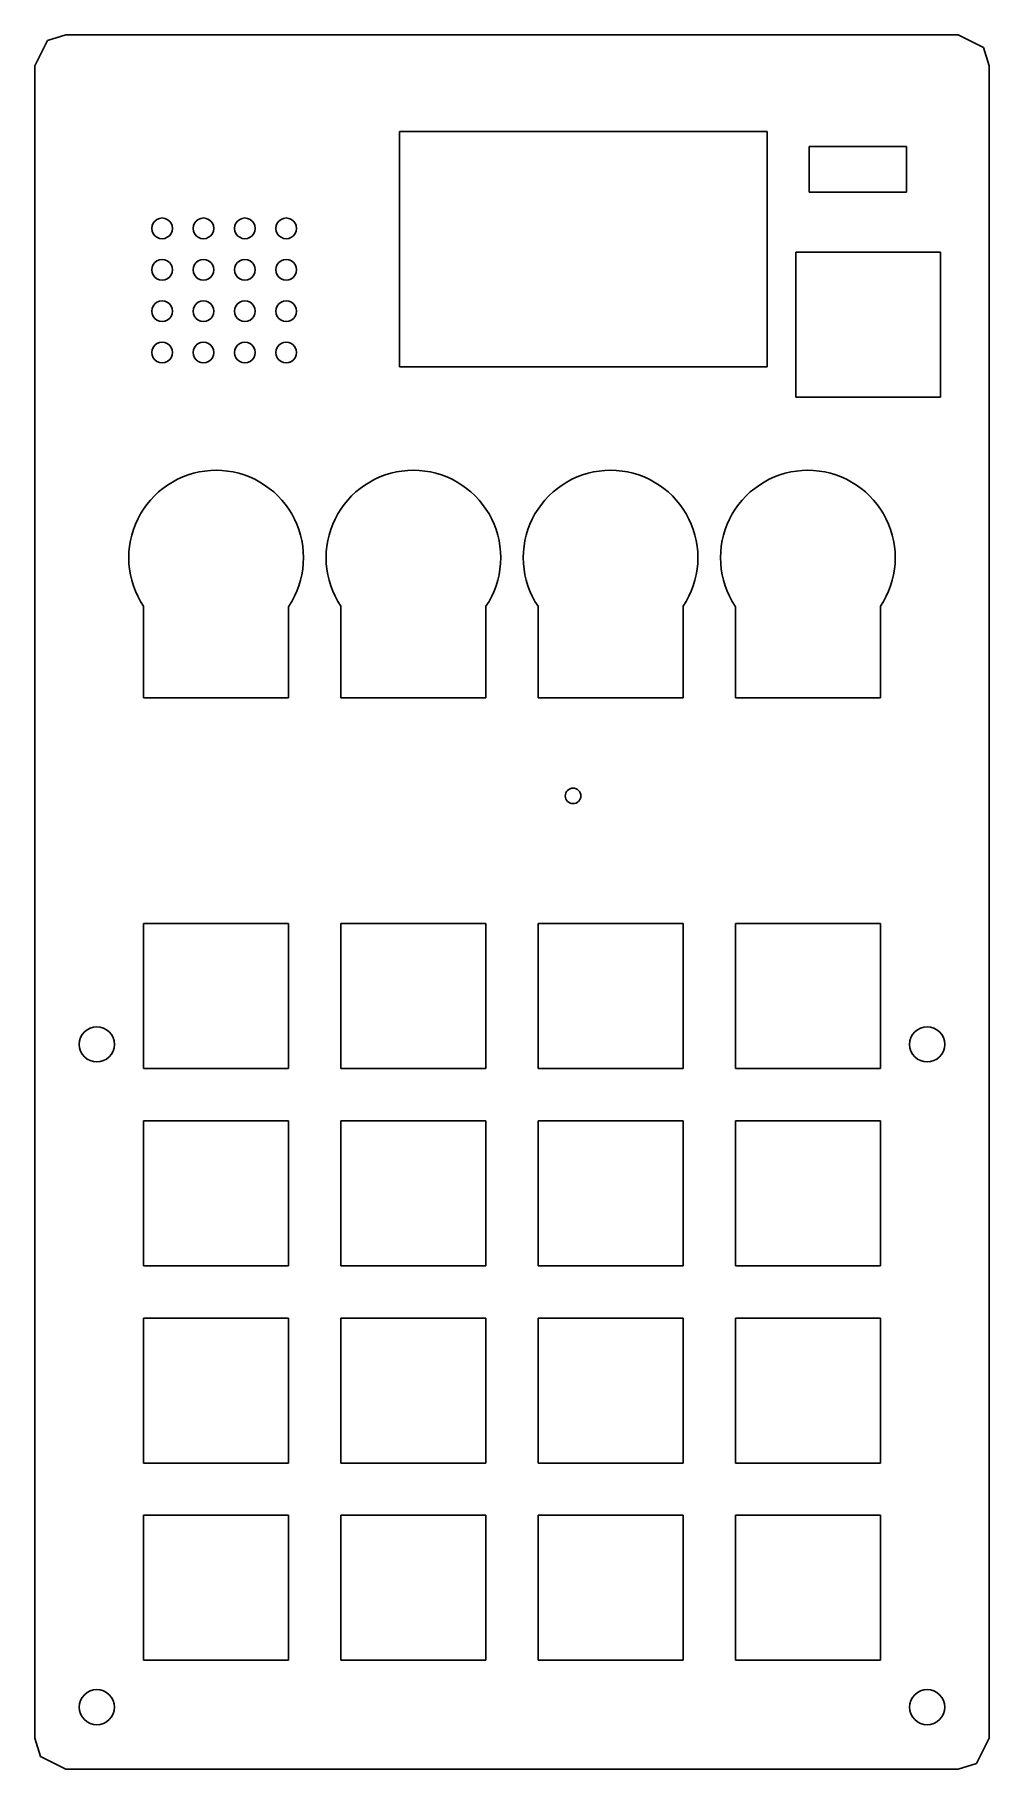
# Model space of a CAD drawing. Header units: metres. Extents: x 0 to 92, y 0 to 168.
import ezdxf

# ---------------------------------------------------------------- set-up
doc = ezdxf.new("R2010")
doc.units = ezdxf.units.M

msp = doc.modelspace()

# ---------------------------------------------------------------- linework, layer by layer
for p, q in [((3, 167.5), (1.23665, 166.927)), ((89.2, 167.5), (3, 167.5)), ((91.627, 166.263), (89.2, 167.5)), ((1.23665, 166.927), (0, 164.5)), ((92.2, 164.5), (91.627, 166.263)), ((0, 164.5), (0, 3)), ((92.2, 3), (92.2, 164.5)), ((35.25, 135.415), (35.25, 158.145)), ((35.25, 158.145), (70.75, 158.145)), ((70.75, 158.145), (70.75, 135.415)), ((74.8, 152.3), (74.8, 156.7)), ((74.8, 156.7), (84.2, 156.7)), ((84.2, 156.7), (84.2, 152.3)), ((84.2, 152.3), (74.8, 152.3)), ((11.3341, 149.059), (11.434, 149.3)), ((11.434, 149.3), (11.5929, 149.507)), ((11.5929, 149.507), (11.8, 149.666)), ((11.8, 149.666), (12.0412, 149.766)), ((12.0412, 149.766), (12.3, 149.8)), ((12.3, 149.8), (12.5588, 149.766)), ((12.5588, 149.766), (12.8, 149.666)), ((12.8, 149.666), (13.0071, 149.507)), ((13.0071, 149.507), (13.166, 149.3)), ((13.166, 149.3), (13.2659, 149.059)), ((15.3341, 149.059), (15.434, 149.3)), ((15.434, 149.3), (15.5929, 149.507)), ((15.5929, 149.507), (15.8, 149.666)), ((15.8, 149.666), (16.0412, 149.766)), ((16.0412, 149.766), (16.3, 149.8)), ((16.3, 149.8), (16.5588, 149.766)), ((16.5588, 149.766), (16.8, 149.666)), ((16.8, 149.666), (17.0071, 149.507)), ((17.0071, 149.507), (17.166, 149.3)), ((17.166, 149.3), (17.2659, 149.059)), ((19.3341, 149.059), (19.434, 149.3)), ((19.434, 149.3), (19.5929, 149.507)), ((19.5929, 149.507), (19.8, 149.666)), ((19.8, 149.666), (20.0412, 149.766)), ((20.0412, 149.766), (20.3, 149.8)), ((20.3, 149.8), (20.5588, 149.766)), ((20.5588, 149.766), (20.8, 149.666)), ((20.8, 149.666), (21.0071, 149.507)), ((21.0071, 149.507), (21.166, 149.3)), ((21.166, 149.3), (21.2659, 149.059)), ((23.3341, 149.059), (23.434, 149.3)), ((23.434, 149.3), (23.5929, 149.507)), ((23.5929, 149.507), (23.8, 149.666)), ((23.8, 149.666), (24.0412, 149.766)), ((24.0412, 149.766), (24.3, 149.8)), ((24.3, 149.8), (24.5588, 149.766)), ((24.5588, 149.766), (24.8, 149.666)), ((24.8, 149.666), (25.0071, 149.507)), ((25.0071, 149.507), (25.166, 149.3)), ((25.166, 149.3), (25.2659, 149.059)), ((11.3, 148.8), (11.3341, 149.059)), ((11.3341, 148.541), (11.3, 148.8)), ((11.434, 148.3), (11.3341, 148.541)), ((11.5929, 148.093), (11.434, 148.3)), ((11.8, 147.934), (11.5929, 148.093)), ((12.0412, 147.834), (11.8, 147.934)), ((12.3, 147.8), (12.0412, 147.834)), ((12.5588, 147.834), (12.3, 147.8)), ((12.8, 147.934), (12.5588, 147.834)), ((13.0071, 148.093), (12.8, 147.934)), ((13.166, 148.3), (13.0071, 148.093)), ((13.2659, 148.541), (13.166, 148.3)), ((13.2659, 149.059), (13.3, 148.8)), ((13.3, 148.8), (13.2659, 148.541)), ((15.3, 148.8), (15.3341, 149.059)), ((15.3341, 148.541), (15.3, 148.8)), ((15.434, 148.3), (15.3341, 148.541)), ((15.5929, 148.093), (15.434, 148.3)), ((15.8, 147.934), (15.5929, 148.093)), ((16.0412, 147.834), (15.8, 147.934)), ((16.3, 147.8), (16.0412, 147.834)), ((16.5588, 147.834), (16.3, 147.8)), ((16.8, 147.934), (16.5588, 147.834)), ((17.0071, 148.093), (16.8, 147.934)), ((17.166, 148.3), (17.0071, 148.093)), ((17.2659, 148.541), (17.166, 148.3)), ((17.2659, 149.059), (17.3, 148.8)), ((17.3, 148.8), (17.2659, 148.541)), ((19.3, 148.8), (19.3341, 149.059)), ((19.3341, 148.541), (19.3, 148.8)), ((19.434, 148.3), (19.3341, 148.541)), ((19.5929, 148.093), (19.434, 148.3)), ((19.8, 147.934), (19.5929, 148.093)), ((20.0412, 147.834), (19.8, 147.934)), ((20.3, 147.8), (20.0412, 147.834)), ((20.5588, 147.834), (20.3, 147.8)), ((20.8, 147.934), (20.5588, 147.834)), ((21.0071, 148.093), (20.8, 147.934)), ((21.166, 148.3), (21.0071, 148.093)), ((21.2659, 148.541), (21.166, 148.3)), ((21.2659, 149.059), (21.3, 148.8)), ((21.3, 148.8), (21.2659, 148.541)), ((23.3, 148.8), (23.3341, 149.059)), ((23.3341, 148.541), (23.3, 148.8)), ((23.434, 148.3), (23.3341, 148.541)), ((23.5929, 148.093), (23.434, 148.3)), ((23.8, 147.934), (23.5929, 148.093)), ((24.0412, 147.834), (23.8, 147.934)), ((24.3, 147.8), (24.0412, 147.834)), ((24.5588, 147.834), (24.3, 147.8)), ((24.8, 147.934), (24.5588, 147.834)), ((25.0071, 148.093), (24.8, 147.934)), ((25.166, 148.3), (25.0071, 148.093)), ((25.2659, 148.541), (25.166, 148.3)), ((25.2659, 149.059), (25.3, 148.8)), ((25.3, 148.8), (25.2659, 148.541)), ((11.8, 145.666), (12.0412, 145.766)), ((12.0412, 145.766), (12.3, 145.8)), ((12.3, 145.8), (12.5588, 145.766)), ((12.5588, 145.766), (12.8, 145.666)), ((15.8, 145.666), (16.0412, 145.766)), ((16.0412, 145.766), (16.3, 145.8)), ((16.3, 145.8), (16.5588, 145.766)), ((16.5588, 145.766), (16.8, 145.666)), ((19.8, 145.666), (20.0412, 145.766)), ((20.0412, 145.766), (20.3, 145.8)), ((20.3, 145.8), (20.5588, 145.766)), ((20.5588, 145.766), (20.8, 145.666)), ((23.8, 145.666), (24.0412, 145.766)), ((24.0412, 145.766), (24.3, 145.8)), ((24.3, 145.8), (24.5588, 145.766)), ((24.5588, 145.766), (24.8, 145.666)), ((73.5, 132.5), (73.5, 146.5)), ((73.5, 146.5), (87.5, 146.5)), ((87.5, 146.5), (87.5, 132.5)), ((11.3, 144.8), (11.3341, 145.059)), ((11.3341, 144.541), (11.3, 144.8)), ((11.3341, 145.059), (11.434, 145.3)), ((11.434, 144.3), (11.3341, 144.541)), ((11.434, 145.3), (11.5929, 145.507)), ((11.5929, 144.093), (11.434, 144.3)), ((11.5929, 145.507), (11.8, 145.666)), ((11.8, 143.934), (11.5929, 144.093)), ((12.8, 145.666), (13.0071, 145.507)), ((13.0071, 144.093), (12.8, 143.934)), ((13.0071, 145.507), (13.166, 145.3)), ((13.166, 144.3), (13.0071, 144.093)), ((13.166, 145.3), (13.2659, 145.059)), ((13.2659, 144.541), (13.166, 144.3)), ((13.2659, 145.059), (13.3, 144.8)), ((13.3, 144.8), (13.2659, 144.541)), ((15.3, 144.8), (15.3341, 145.059)), ((15.3341, 144.541), (15.3, 144.8)), ((15.3341, 145.059), (15.434, 145.3)), ((15.434, 144.3), (15.3341, 144.541)), ((15.434, 145.3), (15.5929, 145.507)), ((15.5929, 144.093), (15.434, 144.3)), ((15.5929, 145.507), (15.8, 145.666)), ((15.8, 143.934), (15.5929, 144.093)), ((16.8, 145.666), (17.0071, 145.507)), ((17.0071, 144.093), (16.8, 143.934)), ((17.0071, 145.507), (17.166, 145.3)), ((17.166, 144.3), (17.0071, 144.093)), ((17.166, 145.3), (17.2659, 145.059)), ((17.2659, 144.541), (17.166, 144.3)), ((17.2659, 145.059), (17.3, 144.8)), ((17.3, 144.8), (17.2659, 144.541)), ((19.3, 144.8), (19.3341, 145.059)), ((19.3341, 144.541), (19.3, 144.8)), ((19.3341, 145.059), (19.434, 145.3)), ((19.434, 144.3), (19.3341, 144.541)), ((19.434, 145.3), (19.5929, 145.507)), ((19.5929, 144.093), (19.434, 144.3)), ((19.5929, 145.507), (19.8, 145.666)), ((19.8, 143.934), (19.5929, 144.093)), ((20.8, 145.666), (21.0071, 145.507)), ((21.0071, 144.093), (20.8, 143.934)), ((21.0071, 145.507), (21.166, 145.3)), ((21.166, 144.3), (21.0071, 144.093)), ((21.166, 145.3), (21.2659, 145.059)), ((21.2659, 144.541), (21.166, 144.3)), ((21.2659, 145.059), (21.3, 144.8)), ((21.3, 144.8), (21.2659, 144.541)), ((23.3, 144.8), (23.3341, 145.059)), ((23.3341, 144.541), (23.3, 144.8)), ((23.3341, 145.059), (23.434, 145.3)), ((23.434, 144.3), (23.3341, 144.541)), ((23.434, 145.3), (23.5929, 145.507)), ((23.5929, 144.093), (23.434, 144.3)), ((23.5929, 145.507), (23.8, 145.666)), ((23.8, 143.934), (23.5929, 144.093)), ((24.8, 145.666), (25.0071, 145.507)), ((25.0071, 144.093), (24.8, 143.934)), ((25.0071, 145.507), (25.166, 145.3)), ((25.166, 144.3), (25.0071, 144.093)), ((25.166, 145.3), (25.2659, 145.059)), ((25.2659, 144.541), (25.166, 144.3)), ((25.2659, 145.059), (25.3, 144.8)), ((25.3, 144.8), (25.2659, 144.541)), ((12.0412, 143.834), (11.8, 143.934)), ((12.3, 143.8), (12.0412, 143.834)), ((12.5588, 143.834), (12.3, 143.8)), ((12.8, 143.934), (12.5588, 143.834)), ((16.0412, 143.834), (15.8, 143.934)), ((16.3, 143.8), (16.0412, 143.834)), ((16.5588, 143.834), (16.3, 143.8)), ((16.8, 143.934), (16.5588, 143.834)), ((20.0412, 143.834), (19.8, 143.934)), ((20.3, 143.8), (20.0412, 143.834)), ((20.5588, 143.834), (20.3, 143.8)), ((20.8, 143.934), (20.5588, 143.834)), ((24.0412, 143.834), (23.8, 143.934)), ((24.3, 143.8), (24.0412, 143.834)), ((24.5588, 143.834), (24.3, 143.8)), ((24.8, 143.934), (24.5588, 143.834)), ((11.3, 140.8), (11.3341, 141.059)), ((11.3341, 140.541), (11.3, 140.8)), ((11.3341, 141.059), (11.434, 141.3)), ((11.434, 141.3), (11.5929, 141.507)), ((11.5929, 141.507), (11.8, 141.666)), ((11.8, 141.666), (12.0412, 141.766)), ((12.0412, 141.766), (12.3, 141.8)), ((12.3, 141.8), (12.5588, 141.766)), ((12.5588, 141.766), (12.8, 141.666)), ((12.8, 141.666), (13.0071, 141.507)), ((13.0071, 141.507), (13.166, 141.3)), ((13.166, 141.3), (13.2659, 141.059)), ((13.2659, 141.059), (13.3, 140.8)), ((13.3, 140.8), (13.2659, 140.541)), ((15.3, 140.8), (15.3341, 141.059)), ((15.3341, 140.541), (15.3, 140.8)), ((15.3341, 141.059), (15.434, 141.3)), ((15.434, 141.3), (15.5929, 141.507)), ((15.5929, 141.507), (15.8, 141.666)), ((15.8, 141.666), (16.0412, 141.766)), ((16.0412, 141.766), (16.3, 141.8)), ((16.3, 141.8), (16.5588, 141.766)), ((16.5588, 141.766), (16.8, 141.666)), ((16.8, 141.666), (17.0071, 141.507)), ((17.0071, 141.507), (17.166, 141.3)), ((17.166, 141.3), (17.2659, 141.059)), ((17.2659, 141.059), (17.3, 140.8)), ((17.3, 140.8), (17.2659, 140.541)), ((19.3, 140.8), (19.3341, 141.059)), ((19.3341, 140.541), (19.3, 140.8)), ((19.3341, 141.059), (19.434, 141.3)), ((19.434, 141.3), (19.5929, 141.507)), ((19.5929, 141.507), (19.8, 141.666)), ((19.8, 141.666), (20.0412, 141.766)), ((20.0412, 141.766), (20.3, 141.8)), ((20.3, 141.8), (20.5588, 141.766)), ((20.5588, 141.766), (20.8, 141.666)), ((20.8, 141.666), (21.0071, 141.507)), ((21.0071, 141.507), (21.166, 141.3)), ((21.166, 141.3), (21.2659, 141.059)), ((21.2659, 141.059), (21.3, 140.8)), ((21.3, 140.8), (21.2659, 140.541)), ((23.3, 140.8), (23.3341, 141.059)), ((23.3341, 140.541), (23.3, 140.8)), ((23.3341, 141.059), (23.434, 141.3)), ((23.434, 141.3), (23.5929, 141.507)), ((23.5929, 141.507), (23.8, 141.666)), ((23.8, 141.666), (24.0412, 141.766)), ((24.0412, 141.766), (24.3, 141.8)), ((24.3, 141.8), (24.5588, 141.766)), ((24.5588, 141.766), (24.8, 141.666)), ((24.8, 141.666), (25.0071, 141.507)), ((25.0071, 141.507), (25.166, 141.3)), ((25.166, 141.3), (25.2659, 141.059)), ((25.2659, 141.059), (25.3, 140.8)), ((25.3, 140.8), (25.2659, 140.541)), ((11.434, 140.3), (11.3341, 140.541)), ((11.5929, 140.093), (11.434, 140.3)), ((11.8, 139.934), (11.5929, 140.093)), ((12.0412, 139.834), (11.8, 139.934)), ((12.3, 139.8), (12.0412, 139.834)), ((12.5588, 139.834), (12.3, 139.8)), ((12.8, 139.934), (12.5588, 139.834)), ((13.0071, 140.093), (12.8, 139.934)), ((13.166, 140.3), (13.0071, 140.093)), ((13.2659, 140.541), (13.166, 140.3)), ((15.434, 140.3), (15.3341, 140.541)), ((15.5929, 140.093), (15.434, 140.3)), ((15.8, 139.934), (15.5929, 140.093)), ((16.0412, 139.834), (15.8, 139.934)), ((16.3, 139.8), (16.0412, 139.834)), ((16.5588, 139.834), (16.3, 139.8)), ((16.8, 139.934), (16.5588, 139.834)), ((17.0071, 140.093), (16.8, 139.934)), ((17.166, 140.3), (17.0071, 140.093)), ((17.2659, 140.541), (17.166, 140.3)), ((19.434, 140.3), (19.3341, 140.541)), ((19.5929, 140.093), (19.434, 140.3)), ((19.8, 139.934), (19.5929, 140.093)), ((20.0412, 139.834), (19.8, 139.934)), ((20.3, 139.8), (20.0412, 139.834)), ((20.5588, 139.834), (20.3, 139.8)), ((20.8, 139.934), (20.5588, 139.834)), ((21.0071, 140.093), (20.8, 139.934)), ((21.166, 140.3), (21.0071, 140.093)), ((21.2659, 140.541), (21.166, 140.3)), ((23.434, 140.3), (23.3341, 140.541)), ((23.5929, 140.093), (23.434, 140.3)), ((23.8, 139.934), (23.5929, 140.093)), ((24.0412, 139.834), (23.8, 139.934)), ((24.3, 139.8), (24.0412, 139.834)), ((24.5588, 139.834), (24.3, 139.8)), ((24.8, 139.934), (24.5588, 139.834)), ((25.0071, 140.093), (24.8, 139.934)), ((25.166, 140.3), (25.0071, 140.093)), ((25.2659, 140.541), (25.166, 140.3)), ((11.434, 137.3), (11.5929, 137.507)), ((11.5929, 137.507), (11.8, 137.666)), ((11.8, 137.666), (12.0412, 137.766)), ((12.0412, 137.766), (12.3, 137.8)), ((12.3, 137.8), (12.5588, 137.766)), ((12.5588, 137.766), (12.8, 137.666)), ((12.8, 137.666), (13.0071, 137.507)), ((13.0071, 137.507), (13.166, 137.3)), ((15.434, 137.3), (15.5929, 137.507)), ((15.5929, 137.507), (15.8, 137.666)), ((15.8, 137.666), (16.0412, 137.766)), ((16.0412, 137.766), (16.3, 137.8)), ((16.3, 137.8), (16.5588, 137.766)), ((16.5588, 137.766), (16.8, 137.666)), ((16.8, 137.666), (17.0071, 137.507)), ((17.0071, 137.507), (17.166, 137.3)), ((19.434, 137.3), (19.5929, 137.507)), ((19.5929, 137.507), (19.8, 137.666)), ((19.8, 137.666), (20.0412, 137.766)), ((20.0412, 137.766), (20.3, 137.8)), ((20.3, 137.8), (20.5588, 137.766)), ((20.5588, 137.766), (20.8, 137.666)), ((20.8, 137.666), (21.0071, 137.507)), ((21.0071, 137.507), (21.166, 137.3)), ((23.434, 137.3), (23.5929, 137.507)), ((23.5929, 137.507), (23.8, 137.666)), ((23.8, 137.666), (24.0412, 137.766)), ((24.0412, 137.766), (24.3, 137.8)), ((24.3, 137.8), (24.5588, 137.766)), ((24.5588, 137.766), (24.8, 137.666)), ((24.8, 137.666), (25.0071, 137.507)), ((25.0071, 137.507), (25.166, 137.3)), ((11.3, 136.8), (11.3341, 137.059)), ((11.3341, 136.541), (11.3, 136.8)), ((11.3341, 137.059), (11.434, 137.3)), ((11.434, 136.3), (11.3341, 136.541)), ((11.5929, 136.093), (11.434, 136.3)), ((11.8, 135.934), (11.5929, 136.093)), ((12.0412, 135.834), (11.8, 135.934)), ((12.3, 135.8), (12.0412, 135.834)), ((12.5588, 135.834), (12.3, 135.8)), ((12.8, 135.934), (12.5588, 135.834)), ((13.0071, 136.093), (12.8, 135.934)), ((13.166, 136.3), (13.0071, 136.093)), ((13.166, 137.3), (13.2659, 137.059)), ((13.2659, 136.541), (13.166, 136.3)), ((13.2659, 137.059), (13.3, 136.8)), ((13.3, 136.8), (13.2659, 136.541)), ((15.3, 136.8), (15.3341, 137.059)), ((15.3341, 136.541), (15.3, 136.8)), ((15.3341, 137.059), (15.434, 137.3)), ((15.434, 136.3), (15.3341, 136.541)), ((15.5929, 136.093), (15.434, 136.3)), ((15.8, 135.934), (15.5929, 136.093)), ((16.0412, 135.834), (15.8, 135.934)), ((16.3, 135.8), (16.0412, 135.834)), ((16.5588, 135.834), (16.3, 135.8)), ((16.8, 135.934), (16.5588, 135.834)), ((17.0071, 136.093), (16.8, 135.934)), ((17.166, 136.3), (17.0071, 136.093)), ((17.166, 137.3), (17.2659, 137.059)), ((17.2659, 136.541), (17.166, 136.3)), ((17.2659, 137.059), (17.3, 136.8)), ((17.3, 136.8), (17.2659, 136.541)), ((19.3, 136.8), (19.3341, 137.059)), ((19.3341, 136.541), (19.3, 136.8)), ((19.3341, 137.059), (19.434, 137.3)), ((19.434, 136.3), (19.3341, 136.541)), ((19.5929, 136.093), (19.434, 136.3)), ((19.8, 135.934), (19.5929, 136.093)), ((20.0412, 135.834), (19.8, 135.934)), ((20.3, 135.8), (20.0412, 135.834)), ((20.5588, 135.834), (20.3, 135.8)), ((20.8, 135.934), (20.5588, 135.834)), ((21.0071, 136.093), (20.8, 135.934)), ((21.166, 136.3), (21.0071, 136.093)), ((21.166, 137.3), (21.2659, 137.059)), ((21.2659, 136.541), (21.166, 136.3)), ((21.2659, 137.059), (21.3, 136.8)), ((21.3, 136.8), (21.2659, 136.541)), ((23.3, 136.8), (23.3341, 137.059)), ((23.3341, 136.541), (23.3, 136.8)), ((23.3341, 137.059), (23.434, 137.3)), ((23.434, 136.3), (23.3341, 136.541)), ((23.5929, 136.093), (23.434, 136.3)), ((23.8, 135.934), (23.5929, 136.093)), ((24.0412, 135.834), (23.8, 135.934)), ((24.3, 135.8), (24.0412, 135.834)), ((24.5588, 135.834), (24.3, 135.8)), ((24.8, 135.934), (24.5588, 135.834)), ((25.0071, 136.093), (24.8, 135.934)), ((25.166, 136.3), (25.0071, 136.093)), ((25.166, 137.3), (25.2659, 137.059)), ((25.2659, 136.541), (25.166, 136.3)), ((25.2659, 137.059), (25.3, 136.8)), ((25.3, 136.8), (25.2659, 136.541)), ((70.75, 135.415), (35.25, 135.415)), ((87.5, 132.5), (73.5, 132.5)), ((12.3901, 123.692), (12.8388, 124.013)), ((12.8388, 124.013), (13.3075, 124.305)), ((13.3075, 124.305), (13.7943, 124.565)), ((13.7943, 124.565), (14.2971, 124.793)), ((14.2971, 124.793), (14.8136, 124.987)), ((14.8136, 124.987), (15.3419, 125.148)), ((15.3419, 125.148), (15.8794, 125.273)), ((15.8794, 125.273), (16.424, 125.363)), ((16.424, 125.363), (16.9733, 125.417)), ((16.9733, 125.417), (17.525, 125.435)), ((17.525, 125.435), (18.0767, 125.417)), ((18.0767, 125.417), (18.626, 125.363)), ((18.626, 125.363), (19.1706, 125.273)), ((19.1706, 125.273), (19.7081, 125.148)), ((19.7081, 125.148), (20.2363, 124.987)), ((20.2363, 124.987), (20.7529, 124.793)), ((20.7529, 124.793), (21.2557, 124.565)), ((21.2557, 124.565), (21.7425, 124.305)), ((21.7425, 124.305), (22.2112, 124.013)), ((22.2112, 124.013), (22.6599, 123.692)), ((31.4401, 123.692), (31.8888, 124.013)), ((31.8888, 124.013), (32.3575, 124.305)), ((32.3575, 124.305), (32.8443, 124.565)), ((32.8443, 124.565), (33.3471, 124.793)), ((33.3471, 124.793), (33.8636, 124.987)), ((33.8636, 124.987), (34.3919, 125.148)), ((34.3919, 125.148), (34.9294, 125.273)), ((34.9294, 125.273), (35.474, 125.363)), ((35.474, 125.363), (36.0233, 125.417)), ((36.0233, 125.417), (36.575, 125.435)), ((36.575, 125.435), (37.1267, 125.417)), ((37.1267, 125.417), (37.676, 125.363)), ((37.676, 125.363), (38.2206, 125.273)), ((38.2206, 125.273), (38.7581, 125.148)), ((38.7581, 125.148), (39.2863, 124.987)), ((39.2863, 124.987), (39.8029, 124.793)), ((39.8029, 124.793), (40.3057, 124.565)), ((40.3057, 124.565), (40.7925, 124.305)), ((40.7925, 124.305), (41.2612, 124.013)), ((41.2612, 124.013), (41.7099, 123.692)), ((50.4901, 123.692), (50.9388, 124.013)), ((50.9388, 124.013), (51.4075, 124.305)), ((51.4075, 124.305), (51.8943, 124.565)), ((51.8943, 124.565), (52.3971, 124.793)), ((52.3971, 124.793), (52.9137, 124.987)), ((52.9137, 124.987), (53.4418, 125.148)), ((53.4418, 125.148), (53.9794, 125.273)), ((53.9794, 125.273), (54.524, 125.363)), ((54.524, 125.363), (55.0733, 125.417)), ((55.0733, 125.417), (55.625, 125.435)), ((55.625, 125.435), (56.1767, 125.417)), ((56.1767, 125.417), (56.726, 125.363)), ((56.726, 125.363), (57.2706, 125.273)), ((57.2706, 125.273), (57.8081, 125.148)), ((57.8081, 125.148), (58.3363, 124.987)), ((58.3363, 124.987), (58.8529, 124.793)), ((58.8529, 124.793), (59.3557, 124.565)), ((59.3557, 124.565), (59.8425, 124.305)), ((59.8425, 124.305), (60.3112, 124.013)), ((60.3112, 124.013), (60.7599, 123.692)), ((69.5401, 123.692), (69.9888, 124.013)), ((69.9888, 124.013), (70.4575, 124.305)), ((70.4575, 124.305), (70.9443, 124.565)), ((70.9443, 124.565), (71.4471, 124.793)), ((71.4471, 124.793), (71.9637, 124.987)), ((71.9637, 124.987), (72.4919, 125.148)), ((72.4919, 125.148), (73.0294, 125.273)), ((73.0294, 125.273), (73.574, 125.363)), ((73.574, 125.363), (74.1233, 125.417)), ((74.1233, 125.417), (74.675, 125.435)), ((74.675, 125.435), (75.2267, 125.417)), ((75.2267, 125.417), (75.776, 125.363)), ((75.776, 125.363), (76.3206, 125.273)), ((76.3206, 125.273), (76.8581, 125.148)), ((76.8581, 125.148), (77.3863, 124.987)), ((77.3863, 124.987), (77.9029, 124.793)), ((77.9029, 124.793), (78.4057, 124.565)), ((78.4057, 124.565), (78.8925, 124.305)), ((78.8925, 124.305), (79.3612, 124.013)), ((79.3612, 124.013), (79.8099, 123.692)), ((10.8331, 122.135), (11.1832, 122.562)), ((11.1832, 122.562), (11.5605, 122.964)), ((11.5605, 122.964), (11.9634, 123.342)), ((11.9634, 123.342), (12.3901, 123.692)), ((22.6599, 123.692), (23.0866, 123.342)), ((23.0866, 123.342), (23.4894, 122.964)), ((23.4894, 122.964), (23.8668, 122.562)), ((23.8668, 122.562), (24.2169, 122.135)), ((29.8831, 122.135), (30.2332, 122.562)), ((30.2332, 122.562), (30.6105, 122.964)), ((30.6105, 122.964), (31.0134, 123.342)), ((31.0134, 123.342), (31.4401, 123.692)), ((41.7099, 123.692), (42.1366, 123.342)), ((42.1366, 123.342), (42.5394, 122.964)), ((42.5394, 122.964), (42.9168, 122.562)), ((42.9168, 122.562), (43.2669, 122.135)), ((48.9331, 122.135), (49.2832, 122.562)), ((49.2832, 122.562), (49.6606, 122.964)), ((49.6606, 122.964), (50.0634, 123.342)), ((50.0634, 123.342), (50.4901, 123.692)), ((60.7599, 123.692), (61.1866, 123.342)), ((61.1866, 123.342), (61.5894, 122.964)), ((61.5894, 122.964), (61.9668, 122.562)), ((61.9668, 122.562), (62.3169, 122.135)), ((67.9831, 122.135), (68.3332, 122.562)), ((68.3332, 122.562), (68.7105, 122.964)), ((68.7105, 122.964), (69.1134, 123.342)), ((69.1134, 123.342), (69.5401, 123.692)), ((79.8099, 123.692), (80.2366, 123.342)), ((80.2366, 123.342), (80.6394, 122.964)), ((80.6394, 122.964), (81.0168, 122.562)), ((81.0168, 122.562), (81.3669, 122.135)), ((9.73207, 120.228), (9.95987, 120.731)), ((9.95987, 120.731), (10.2201, 121.217)), ((10.2201, 121.217), (10.5116, 121.686)), ((10.5116, 121.686), (10.8331, 122.135)), ((24.2169, 122.135), (24.5384, 121.686)), ((24.5384, 121.686), (24.8299, 121.217)), ((24.8299, 121.217), (25.0901, 120.731)), ((25.0901, 120.731), (25.3179, 120.228)), ((28.7821, 120.228), (29.0099, 120.731)), ((29.0099, 120.731), (29.2701, 121.217)), ((29.2701, 121.217), (29.5615, 121.686)), ((29.5615, 121.686), (29.8831, 122.135)), ((43.2669, 122.135), (43.5884, 121.686)), ((43.5884, 121.686), (43.8799, 121.217)), ((43.8799, 121.217), (44.1401, 120.731)), ((44.1401, 120.731), (44.3679, 120.228)), ((47.8321, 120.228), (48.0599, 120.731)), ((48.0599, 120.731), (48.3201, 121.217)), ((48.3201, 121.217), (48.6115, 121.686)), ((48.6115, 121.686), (48.9331, 122.135)), ((62.3169, 122.135), (62.6384, 121.686)), ((62.6384, 121.686), (62.9299, 121.217)), ((62.9299, 121.217), (63.1901, 120.731)), ((63.1901, 120.731), (63.4179, 120.228)), ((66.8821, 120.228), (67.1099, 120.731)), ((67.1099, 120.731), (67.3701, 121.217)), ((67.3701, 121.217), (67.6615, 121.686)), ((67.6615, 121.686), (67.9831, 122.135)), ((81.3669, 122.135), (81.6884, 121.686)), ((81.6884, 121.686), (81.9799, 121.217)), ((81.9799, 121.217), (82.2401, 120.731)), ((82.2401, 120.731), (82.4679, 120.228)), ((9.25208, 118.646), (9.37741, 119.183)), ((9.37741, 119.183), (9.53764, 119.711)), ((9.53764, 119.711), (9.73207, 120.228)), ((25.3179, 120.228), (25.5123, 119.711)), ((25.5123, 119.711), (25.6726, 119.183)), ((25.6726, 119.183), (25.7979, 118.646)), ((28.3021, 118.646), (28.4274, 119.183)), ((28.4274, 119.183), (28.5876, 119.711)), ((28.5876, 119.711), (28.7821, 120.228)), ((44.3679, 120.228), (44.5623, 119.711)), ((44.5623, 119.711), (44.7226, 119.183)), ((44.7226, 119.183), (44.8479, 118.646)), ((47.3521, 118.646), (47.4774, 119.183)), ((47.4774, 119.183), (47.6376, 119.711)), ((47.6376, 119.711), (47.8321, 120.228)), ((63.4179, 120.228), (63.6124, 119.711)), ((63.6124, 119.711), (63.7726, 119.183)), ((63.7726, 119.183), (63.8979, 118.646)), ((66.4021, 118.646), (66.5274, 119.183)), ((66.5274, 119.183), (66.6876, 119.711)), ((66.6876, 119.711), (66.8821, 120.228)), ((82.4679, 120.228), (82.6624, 119.711)), ((82.6624, 119.711), (82.8226, 119.183)), ((82.8226, 119.183), (82.9479, 118.646)), ((9.09, 117), (9.10805, 117.552)), ((9.10805, 117.552), (9.16216, 118.101)), ((9.16216, 118.101), (9.25208, 118.646)), ((25.7979, 118.646), (25.8878, 118.101)), ((25.8878, 118.101), (25.9419, 117.552)), ((25.9419, 117.552), (25.96, 117)), ((28.14, 117), (28.1581, 117.552)), ((28.1581, 117.552), (28.2122, 118.101)), ((28.2122, 118.101), (28.3021, 118.646)), ((44.8479, 118.646), (44.9378, 118.101)), ((44.9378, 118.101), (44.9919, 117.552)), ((44.9919, 117.552), (45.01, 117)), ((47.19, 117), (47.2081, 117.552)), ((47.2081, 117.552), (47.2622, 118.101)), ((47.2622, 118.101), (47.3521, 118.646)), ((63.8979, 118.646), (63.9878, 118.101)), ((63.9878, 118.101), (64.0419, 117.552)), ((64.0419, 117.552), (64.06, 117)), ((66.24, 117), (66.2581, 117.552)), ((66.2581, 117.552), (66.3121, 118.101)), ((66.3121, 118.101), (66.4021, 118.646)), ((82.9479, 118.646), (83.0378, 118.101)), ((83.0378, 118.101), (83.0919, 117.552)), ((83.0919, 117.552), (83.11, 117)), ((9.10805, 116.448), (9.09, 117)), ((9.16216, 115.899), (9.10805, 116.448)), ((9.25208, 115.354), (9.16216, 115.899)), ((25.8878, 115.899), (25.7979, 115.354)), ((25.9419, 116.448), (25.8878, 115.899)), ((25.96, 117), (25.9419, 116.448)), ((28.1581, 116.448), (28.14, 117)), ((28.2122, 115.899), (28.1581, 116.448)), ((28.3021, 115.354), (28.2122, 115.899)), ((44.9378, 115.899), (44.8479, 115.354)), ((44.9919, 116.448), (44.9378, 115.899)), ((45.01, 117), (44.9919, 116.448)), ((47.2081, 116.448), (47.19, 117)), ((47.2622, 115.899), (47.2081, 116.448)), ((47.3521, 115.354), (47.2622, 115.899)), ((63.9878, 115.899), (63.8979, 115.354)), ((64.0419, 116.448), (63.9878, 115.899)), ((64.06, 117), (64.0419, 116.448)), ((66.2581, 116.448), (66.24, 117)), ((66.3121, 115.899), (66.2581, 116.448)), ((66.4021, 115.354), (66.3121, 115.899)), ((83.0378, 115.899), (82.9479, 115.354)), ((83.0919, 116.448), (83.0378, 115.899)), ((83.11, 117), (83.0919, 116.448)), ((9.37741, 114.817), (9.25208, 115.354)), ((9.53764, 114.289), (9.37741, 114.817)), ((9.73207, 113.772), (9.53764, 114.289)), ((25.5123, 114.289), (25.3179, 113.772)), ((25.6726, 114.817), (25.5123, 114.289)), ((25.7979, 115.354), (25.6726, 114.817)), ((28.4274, 114.817), (28.3021, 115.354)), ((28.5876, 114.289), (28.4274, 114.817)), ((28.7821, 113.772), (28.5876, 114.289)), ((44.5623, 114.289), (44.3679, 113.772)), ((44.7226, 114.817), (44.5623, 114.289)), ((44.8479, 115.354), (44.7226, 114.817)), ((47.4774, 114.817), (47.3521, 115.354)), ((47.6376, 114.289), (47.4774, 114.817)), ((47.8321, 113.772), (47.6376, 114.289)), ((63.6124, 114.289), (63.4179, 113.772)), ((63.7726, 114.817), (63.6124, 114.289)), ((63.8979, 115.354), (63.7726, 114.817)), ((66.5274, 114.817), (66.4021, 115.354)), ((66.6876, 114.289), (66.5274, 114.817)), ((66.8821, 113.772), (66.6876, 114.289)), ((82.6624, 114.289), (82.4679, 113.772)), ((82.8226, 114.817), (82.6624, 114.289)), ((82.9479, 115.354), (82.8226, 114.817)), ((9.95987, 113.269), (9.73207, 113.772)), ((10.2201, 112.782), (9.95987, 113.269)), ((10.5116, 112.314), (10.2201, 112.782)), ((10.525, 112.295), (10.5116, 112.314)), ((10.525, 103.48), (10.525, 112.295)), ((24.5384, 112.314), (24.525, 112.295)), ((24.525, 112.295), (24.525, 103.48)), ((24.8299, 112.782), (24.5384, 112.314)), ((25.0901, 113.269), (24.8299, 112.782)), ((25.3179, 113.772), (25.0901, 113.269)), ((29.0099, 113.269), (28.7821, 113.772)), ((29.2701, 112.782), (29.0099, 113.269)), ((29.5615, 112.314), (29.2701, 112.782)), ((29.575, 112.295), (29.5615, 112.314)), ((29.575, 103.48), (29.575, 112.295)), ((43.5884, 112.314), (43.575, 112.295)), ((43.575, 112.295), (43.575, 103.48)), ((43.8799, 112.782), (43.5884, 112.314)), ((44.1401, 113.269), (43.8799, 112.782)), ((44.3679, 113.772), (44.1401, 113.269)), ((48.0599, 113.269), (47.8321, 113.772)), ((48.3201, 112.782), (48.0599, 113.269)), ((48.6115, 112.314), (48.3201, 112.782)), ((48.625, 112.295), (48.6115, 112.314)), ((48.625, 103.48), (48.625, 112.295)), ((62.6384, 112.314), (62.625, 112.295)), ((62.625, 112.295), (62.625, 103.48)), ((62.9299, 112.782), (62.6384, 112.314)), ((63.1901, 113.269), (62.9299, 112.782)), ((63.4179, 113.772), (63.1901, 113.269)), ((67.1099, 113.269), (66.8821, 113.772)), ((67.3701, 112.782), (67.1099, 113.269)), ((67.6615, 112.314), (67.3701, 112.782)), ((67.675, 112.295), (67.6615, 112.314)), ((67.675, 103.48), (67.675, 112.295)), ((81.6884, 112.314), (81.675, 112.295)), ((81.675, 112.295), (81.675, 103.48)), ((81.9799, 112.782), (81.6884, 112.314)), ((82.2401, 113.269), (81.9799, 112.782)), ((82.4679, 113.772), (82.2401, 113.269)), ((24.525, 103.48), (10.525, 103.48)), ((43.575, 103.48), (29.575, 103.48)), ((62.625, 103.48), (48.625, 103.48)), ((81.675, 103.48), (67.675, 103.48)), ((51.25, 94), (51.2644, 94.1463)), ((51.2644, 93.8537), (51.25, 94)), ((51.2644, 94.1463), (51.3071, 94.287)), ((51.3071, 93.713), (51.2644, 93.8537)), ((51.3071, 94.287), (51.3764, 94.4167)), ((51.3764, 94.4167), (51.4697, 94.5303)), ((51.4697, 94.5303), (51.5833, 94.6236)), ((51.5833, 94.6236), (51.713, 94.6929)), ((51.713, 94.6929), (51.8537, 94.7356)), ((51.8537, 94.7356), (52, 94.75)), ((52, 94.75), (52.1463, 94.7356)), ((52.1463, 94.7356), (52.287, 94.6929)), ((52.287, 94.6929), (52.4167, 94.6236)), ((52.4167, 94.6236), (52.5303, 94.5303)), ((52.5303, 94.5303), (52.6236, 94.4167)), ((52.6236, 94.4167), (52.6929, 94.287)), ((52.6929, 94.287), (52.7356, 94.1463)), ((52.7356, 93.8537), (52.6929, 93.713)), ((52.7356, 94.1463), (52.75, 94)), ((52.75, 94), (52.7356, 93.8537)), ((51.3764, 93.5833), (51.3071, 93.713)), ((51.4697, 93.4697), (51.3764, 93.5833)), ((51.5833, 93.3764), (51.4697, 93.4697)), ((51.713, 93.3071), (51.5833, 93.3764)), ((51.8537, 93.2644), (51.713, 93.3071)), ((52, 93.25), (51.8537, 93.2644)), ((52.1463, 93.2644), (52, 93.25)), ((52.287, 93.3071), (52.1463, 93.2644)), ((52.4167, 93.3764), (52.287, 93.3071)), ((52.5303, 93.4697), (52.4167, 93.3764)), ((52.6236, 93.5833), (52.5303, 93.4697)), ((52.6929, 93.713), (52.6236, 93.5833)), ((10.525, 67.675), (10.525, 81.675)), ((10.525, 81.675), (24.525, 81.675)), ((24.525, 81.675), (24.525, 67.675)), ((29.575, 67.675), (29.575, 81.675)), ((29.575, 81.675), (43.575, 81.675)), ((43.575, 81.675), (43.575, 67.675)), ((48.625, 67.675), (48.625, 81.675)), ((48.625, 81.675), (62.625, 81.675)), ((62.625, 81.675), (62.625, 67.675)), ((67.675, 67.675), (67.675, 81.675)), ((67.675, 81.675), (81.675, 81.675)), ((81.675, 81.675), (81.675, 67.675)), ((4.33266, 70.3316), (4.4294, 70.6506)), ((4.4294, 70.6506), (4.58649, 70.9445)), ((4.58649, 70.9445), (4.79791, 71.2021)), ((4.79791, 71.2021), (5.05553, 71.4135)), ((5.05553, 71.4135), (5.34943, 71.5706)), ((5.34943, 71.5706), (5.66833, 71.6673)), ((5.66833, 71.6673), (6, 71.7)), ((6, 71.7), (6.33165, 71.6673)), ((6.33165, 71.6673), (6.65056, 71.5706)), ((6.65056, 71.5706), (6.94446, 71.4135)), ((6.94446, 71.4135), (7.20207, 71.2021)), ((7.20207, 71.2021), (7.4135, 70.9445)), ((7.4135, 70.9445), (7.57059, 70.6506)), ((7.57059, 70.6506), (7.66733, 70.3316)), ((84.5327, 70.3316), (84.6294, 70.6506)), ((84.6294, 70.6506), (84.7865, 70.9445)), ((84.7865, 70.9445), (84.9979, 71.2021)), ((84.9979, 71.2021), (85.2555, 71.4135)), ((85.2555, 71.4135), (85.5494, 71.5706)), ((85.5494, 71.5706), (85.8683, 71.6673)), ((85.8683, 71.6673), (86.2, 71.7)), ((86.2, 71.7), (86.5316, 71.6673)), ((86.5316, 71.6673), (86.8506, 71.5706)), ((86.8506, 71.5706), (87.1445, 71.4135)), ((87.1445, 71.4135), (87.4021, 71.2021)), ((87.4021, 71.2021), (87.6135, 70.9445)), ((87.6135, 70.9445), (87.7706, 70.6506)), ((87.7706, 70.6506), (87.8673, 70.3316)), ((4.29999, 70), (4.33266, 70.3316)), ((4.33266, 69.6683), (4.29999, 70)), ((4.4294, 69.3494), (4.33266, 69.6683)), ((4.58649, 69.0555), (4.4294, 69.3494)), ((4.79791, 68.7979), (4.58649, 69.0555)), ((5.05553, 68.5865), (4.79791, 68.7979)), ((7.20207, 68.7979), (6.94446, 68.5865)), ((7.4135, 69.0555), (7.20207, 68.7979)), ((7.57059, 69.3494), (7.4135, 69.0555)), ((7.66733, 69.6683), (7.57059, 69.3494)), ((7.66733, 70.3316), (7.7, 70)), ((7.7, 70), (7.66733, 69.6683)), ((84.5, 70), (84.5327, 70.3316)), ((84.5327, 69.6683), (84.5, 70)), ((84.6294, 69.3494), (84.5327, 69.6683)), ((84.7865, 69.0555), (84.6294, 69.3494)), ((84.9979, 68.7979), (84.7865, 69.0555)), ((85.2555, 68.5865), (84.9979, 68.7979)), ((87.4021, 68.7979), (87.1445, 68.5865)), ((87.6135, 69.0555), (87.4021, 68.7979)), ((87.7706, 69.3494), (87.6135, 69.0555)), ((87.8673, 69.6683), (87.7706, 69.3494)), ((87.8673, 70.3316), (87.9, 70)), ((87.9, 70), (87.8673, 69.6683)), ((5.34943, 68.4294), (5.05553, 68.5865)), ((5.66833, 68.3327), (5.34943, 68.4294)), ((6, 68.3), (5.66833, 68.3327)), ((6.33165, 68.3327), (6, 68.3)), ((6.65056, 68.4294), (6.33165, 68.3327)), ((6.94446, 68.5865), (6.65056, 68.4294)), ((24.525, 67.675), (10.525, 67.675)), ((43.575, 67.675), (29.575, 67.675)), ((62.625, 67.675), (48.625, 67.675)), ((81.675, 67.675), (67.675, 67.675)), ((85.5494, 68.4294), (85.2555, 68.5865)), ((85.8683, 68.3327), (85.5494, 68.4294)), ((86.2, 68.3), (85.8683, 68.3327)), ((86.5316, 68.3327), (86.2, 68.3)), ((86.8506, 68.4294), (86.5316, 68.3327)), ((87.1445, 68.5865), (86.8506, 68.4294)), ((10.525, 48.625), (10.525, 62.625)), ((10.525, 62.625), (24.525, 62.625)), ((24.525, 62.625), (24.525, 48.625)), ((29.575, 48.625), (29.575, 62.625)), ((29.575, 62.625), (43.575, 62.625)), ((43.575, 62.625), (43.575, 48.625)), ((48.625, 48.625), (48.625, 62.625)), ((48.625, 62.625), (62.625, 62.625)), ((62.625, 62.625), (62.625, 48.625)), ((67.675, 48.625), (67.675, 62.625)), ((67.675, 62.625), (81.675, 62.625)), ((81.675, 62.625), (81.675, 48.625)), ((24.525, 48.625), (10.525, 48.625)), ((43.575, 48.625), (29.575, 48.625)), ((62.625, 48.625), (48.625, 48.625)), ((81.675, 48.625), (67.675, 48.625)), ((10.525, 29.575), (10.525, 43.575)), ((10.525, 43.575), (24.525, 43.575)), ((24.525, 43.575), (24.525, 29.575)), ((29.575, 29.575), (29.575, 43.575)), ((29.575, 43.575), (43.575, 43.575)), ((43.575, 43.575), (43.575, 29.575)), ((48.625, 29.575), (48.625, 43.575)), ((48.625, 43.575), (62.625, 43.575)), ((62.625, 43.575), (62.625, 29.575)), ((67.675, 29.575), (67.675, 43.575)), ((67.675, 43.575), (81.675, 43.575)), ((81.675, 43.575), (81.675, 29.575)), ((24.525, 29.575), (10.525, 29.575)), ((43.575, 29.575), (29.575, 29.575)), ((62.625, 29.575), (48.625, 29.575)), ((81.675, 29.575), (67.675, 29.575)), ((10.525, 10.525), (10.525, 24.525)), ((10.525, 24.525), (24.525, 24.525)), ((24.525, 24.525), (24.525, 10.525)), ((29.575, 10.525), (29.575, 24.525)), ((29.575, 24.525), (43.575, 24.525)), ((43.575, 24.525), (43.575, 10.525)), ((48.625, 10.525), (48.625, 24.525)), ((48.625, 24.525), (62.625, 24.525)), ((62.625, 24.525), (62.625, 10.525)), ((67.675, 10.525), (67.675, 24.525)), ((67.675, 24.525), (81.675, 24.525)), ((81.675, 24.525), (81.675, 10.525)), ((24.525, 10.525), (10.525, 10.525)), ((43.575, 10.525), (29.575, 10.525)), ((62.625, 10.525), (48.625, 10.525)), ((81.675, 10.525), (67.675, 10.525)), ((4.4294, 6.65056), (4.58649, 6.94446)), ((4.58649, 6.94446), (4.79791, 7.20207)), ((4.79791, 7.20207), (5.05553, 7.4135)), ((5.05553, 7.4135), (5.34943, 7.57059)), ((5.34943, 7.57059), (5.66833, 7.66733)), ((5.66833, 7.66733), (6, 7.7)), ((6, 7.7), (6.33165, 7.66733)), ((6.33165, 7.66733), (6.65056, 7.57059)), ((6.65056, 7.57059), (6.94446, 7.4135)), ((6.94446, 7.4135), (7.20207, 7.20207)), ((7.20207, 7.20207), (7.4135, 6.94446)), ((7.4135, 6.94446), (7.57059, 6.65056)), ((84.6294, 6.65056), (84.7865, 6.94446)), ((84.7865, 6.94446), (84.9979, 7.20207)), ((84.9979, 7.20207), (85.2555, 7.4135)), ((85.2555, 7.4135), (85.5494, 7.57059)), ((85.5494, 7.57059), (85.8683, 7.66733)), ((85.8683, 7.66733), (86.2, 7.7)), ((86.2, 7.7), (86.5316, 7.66733)), ((86.5316, 7.66733), (86.8506, 7.57059)), ((86.8506, 7.57059), (87.1445, 7.4135)), ((87.1445, 7.4135), (87.4021, 7.20207)), ((87.4021, 7.20207), (87.6135, 6.94446)), ((87.6135, 6.94446), (87.7706, 6.65056)), ((4.29999, 6), (4.33266, 6.33165)), ((4.33266, 5.66833), (4.29999, 6)), ((4.33266, 6.33165), (4.4294, 6.65056)), ((4.4294, 5.34943), (4.33266, 5.66833)), ((4.58649, 5.05553), (4.4294, 5.34943)), ((4.79791, 4.79791), (4.58649, 5.05553)), ((7.4135, 5.05553), (7.20207, 4.79791)), ((7.57059, 5.34943), (7.4135, 5.05553)), ((7.57059, 6.65056), (7.66733, 6.33165)), ((7.66733, 5.66833), (7.57059, 5.34943)), ((7.66733, 6.33165), (7.7, 6)), ((7.7, 6), (7.66733, 5.66833)), ((84.5, 6), (84.5327, 6.33165)), ((84.5327, 5.66833), (84.5, 6)), ((84.5327, 6.33165), (84.6294, 6.65056)), ((84.6294, 5.34943), (84.5327, 5.66833)), ((84.7865, 5.05553), (84.6294, 5.34943)), ((84.9979, 4.79791), (84.7865, 5.05553)), ((87.6135, 5.05553), (87.4021, 4.79791)), ((87.7706, 5.34943), (87.6135, 5.05553)), ((87.7706, 6.65056), (87.8673, 6.33165)), ((87.8673, 5.66833), (87.7706, 5.34943)), ((87.8673, 6.33165), (87.9, 6)), ((87.9, 6), (87.8673, 5.66833)), ((5.05553, 4.58649), (4.79791, 4.79791)), ((5.34943, 4.4294), (5.05553, 4.58649)), ((5.66833, 4.33266), (5.34943, 4.4294)), ((6, 4.29999), (5.66833, 4.33266)), ((6.33165, 4.33266), (6, 4.29999)), ((6.65056, 4.4294), (6.33165, 4.33266)), ((6.94446, 4.58649), (6.65056, 4.4294)), ((7.20207, 4.79791), (6.94446, 4.58649)), ((85.2555, 4.58649), (84.9979, 4.79791)), ((85.5494, 4.4294), (85.2555, 4.58649)), ((85.8683, 4.33266), (85.5494, 4.4294)), ((86.2, 4.29999), (85.8683, 4.33266)), ((86.5316, 4.33266), (86.2, 4.29999)), ((86.8506, 4.4294), (86.5316, 4.33266)), ((87.1445, 4.58649), (86.8506, 4.4294)), ((87.4021, 4.79791), (87.1445, 4.58649)), ((0, 3), (0.57295, 1.23665)), ((90.9633, 0.57295), (92.2, 3)), ((0.57295, 1.23665), (3, 0)), ((3, 0), (89.2, 0)), ((89.2, 0), (90.9633, 0.57295))]:
    msp.add_line(p, q)

doc.saveas('drawing.dxf')
